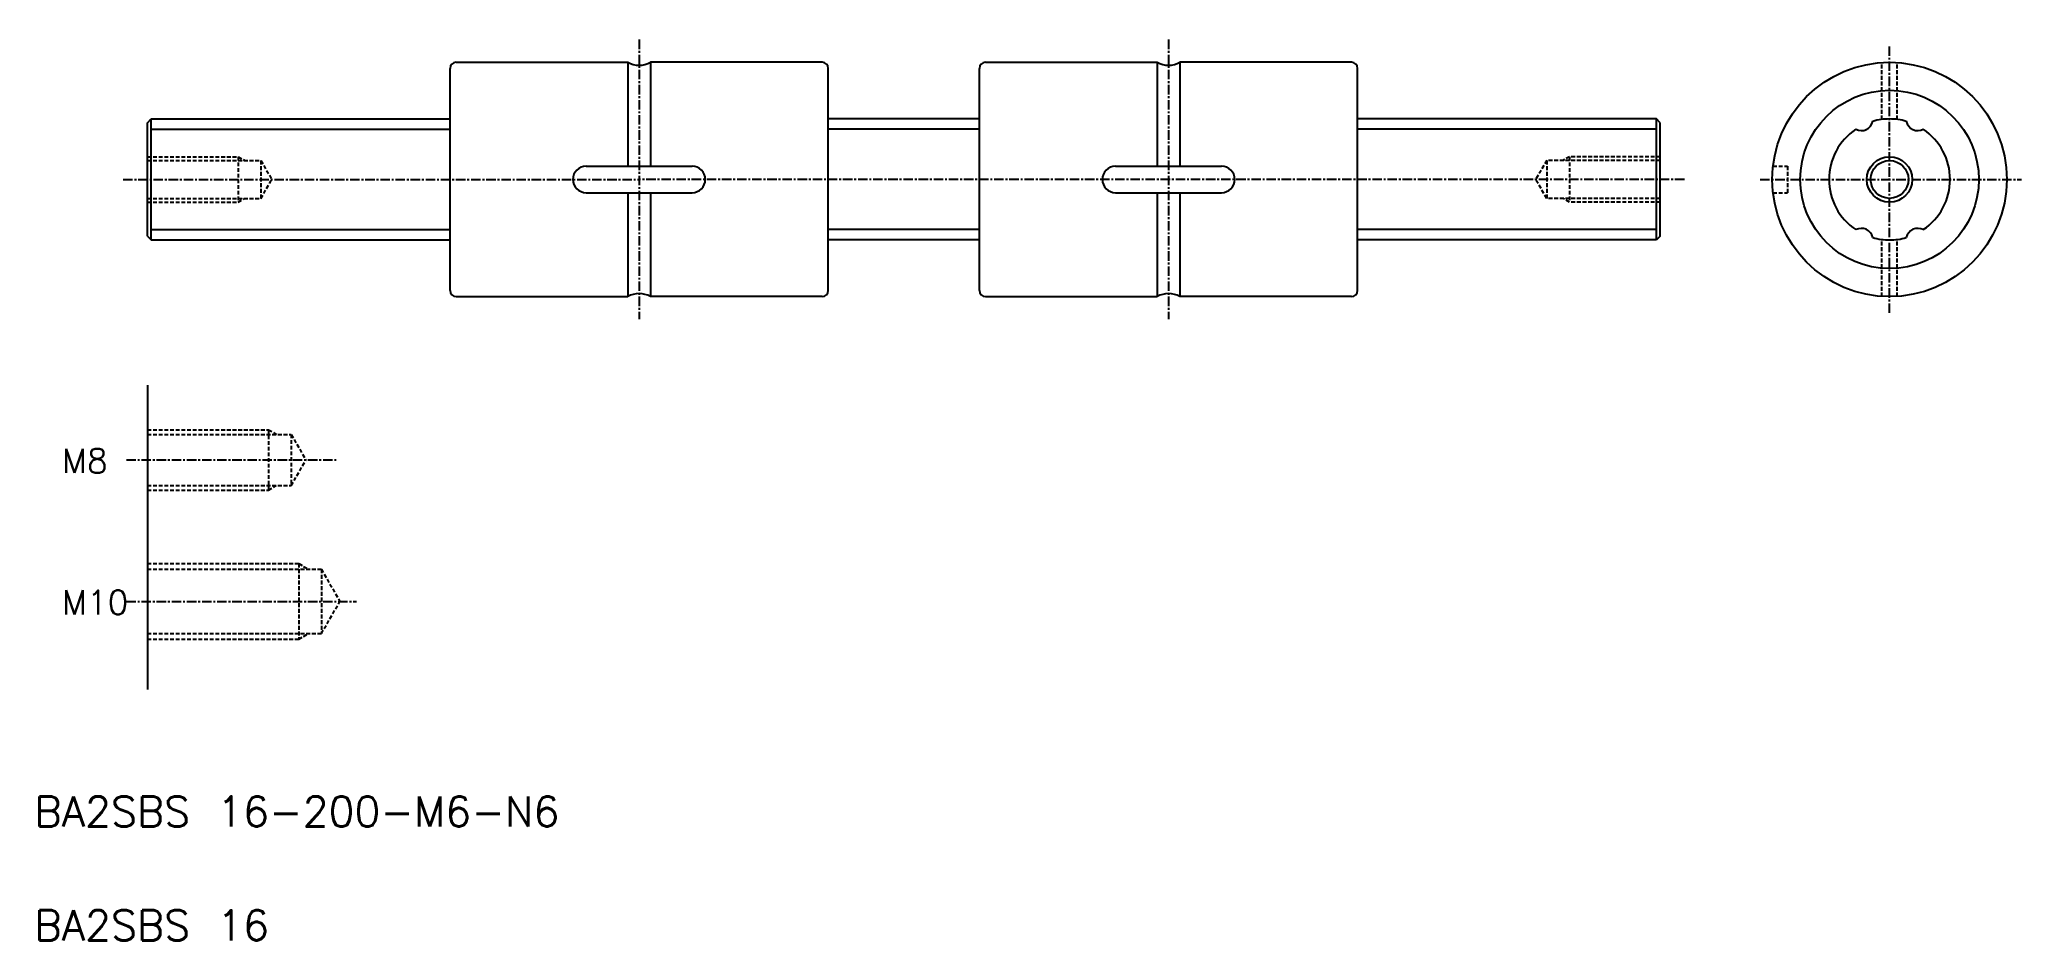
# Model space of a CAD drawing. Extents: x -37 to 225, y 906 to 1025.
import ezdxf

# ---------------------------------------------------------------- set-up
doc = ezdxf.new("R2010")
doc.units = 0
doc.linetypes.add('CENTER', pattern=[2, 1.25, -0.25, 0.25, -0.25])
doc.linetypes.add('DASHED', pattern=[0.75, 0.5, -0.25])
doc.layers.get('0').update_dxf_attribs({"linetype": 'CONTINUOUS'})
doc.layers.add('CENTER', color=1, linetype='CENTER')
doc.styles.get("Standard").update_dxf_attribs({"font": 'txt.shx', "bigfont": 'bigfont.shx'})

msp = doc.modelspace()

# ---------------------------------------------------------------- linework, layer by layer
at = {"color": 7, "linetype": 'CONTINUOUS'}
for p, q in [((17.2, 991.66), (17.2, 1021.06)), ((18, 1021.86), (40.7, 1021.86)), ((40.7, 1021.86), (40.7, 1008.13)), ((66.4, 1021.86), (43.7, 1021.86)), ((43.7, 1021.86), (43.7, 1008.14)), ((67.2, 991.66), (67.2, 1021.06)), ((87.2, 991.66), (87.2, 1021.06)), ((88, 1021.86), (110.7, 1021.86)), ((110.7, 1021.86), (110.7, 1008.13)), ((136.4, 1021.86), (113.7, 1021.86)), ((113.7, 1021.86), (113.7, 1008.14)), ((137.2, 991.66), (137.2, 1021.06)), ((-22.8, 1013.86), (-22.3, 1014.36)), ((-22.3, 1014.36), (17.2, 1014.36)), ((-22.3, 998.36), (-22.3, 1014.36)), ((87.2, 1014.36), (67.2, 1014.36)), ((176.7, 1014.36), (137.2, 1014.36)), ((176.7, 998.36), (176.7, 1014.36)), ((177.2, 1013.86), (176.7, 1014.36)), ((-22.8, 998.86), (-22.8, 1013.86)), ((-22.3, 1013), (17.2, 1013)), ((87.2, 1013), (67.2, 1013)), ((176.7, 1013), (137.2, 1013)), ((177.2, 998.86), (177.2, 1013.86)), ((33.45, 1006.36), (33.45, 1006.36)), ((35.2, 1008.11), (49.2, 1008.11)), ((103.45, 1006.36), (103.45, 1006.36)), ((105.2, 1008.11), (119.2, 1008.11)), ((35.2, 1004.61), (49.2, 1004.61)), ((40.7, 1004.63), (40.7, 990.86)), ((43.7, 1004.64), (43.7, 990.86)), ((105.2, 1004.61), (119.2, 1004.61)), ((110.7, 1004.63), (110.7, 990.86)), ((113.7, 1004.64), (113.7, 990.86)), ((-22.8, 998.86), (-22.3, 998.36)), ((-22.3, 999.72), (17.2, 999.72)), ((-22.3, 998.36), (17.11, 998.36)), ((87.2, 999.72), (67.2, 999.72)), ((87.2, 998.36), (67.28, 998.36)), ((176.7, 999.72), (137.2, 999.72)), ((176.7, 998.36), (137.2, 998.36)), ((177.2, 998.86), (176.7, 998.36)), ((18, 990.86), (40.7, 990.86)), ((66.4, 990.86), (43.7, 990.86)), ((88, 990.86), (110.7, 990.86)), ((136.4, 990.86), (113.7, 990.86)), ((-22.8, 979.14), (-22.8, 938.88))]:
    msp.add_line(p, q, dxfattribs=at)
at = {"color": 3, "linetype": 'DASHED'}
for p, q in [((206.53, 1014.3), (206.53, 1021.83)), ((208.53, 1014.3), (208.53, 1021.83)), ((-22.8, 1009.36), (-10.8, 1009.36)), ((-22.8, 1008.86), (-7.8, 1008.86)), ((-10.8, 1009.36), (-10.8, 1003.36)), ((-10.8, 1009.36), (-9.94, 1008.86)), ((-7.8, 1008.86), (-7.8, 1003.86)), ((-7.8, 1008.86), (-6.36, 1006.36)), ((162.2, 1008.86), (160.75, 1006.36)), ((162.2, 1008.86), (162.2, 1003.86)), ((177.2, 1008.86), (162.2, 1008.86)), ((165.2, 1009.36), (164.33, 1008.86)), ((165.2, 1009.36), (165.2, 1003.36)), ((177.2, 1009.36), (165.2, 1009.36)), ((-7.8, 1003.86), (-6.36, 1006.36)), ((162.2, 1003.86), (160.75, 1006.36)), ((192.13, 1008.11), (194.03, 1008.11)), ((194.03, 1008.11), (194.03, 1004.61)), ((-22.8, 1003.86), (-7.8, 1003.86)), ((-10.8, 1003.36), (-9.94, 1003.86)), ((177.2, 1003.86), (162.2, 1003.86)), ((165.2, 1003.36), (164.33, 1003.86)), ((192.13, 1004.61), (194.03, 1004.61)), ((-22.8, 1003.36), (-10.8, 1003.36)), ((177.2, 1003.36), (165.2, 1003.36)), ((206.53, 990.89), (206.53, 998.42)), ((208.53, 990.89), (208.53, 998.42)), ((-22.8, 973.25), (-6.8, 973.25)), ((-22.8, 972.62), (-3.8, 972.62)), ((-6.8, 973.25), (-6.8, 965.25)), ((-6.8, 973.25), (-5.72, 972.62)), ((-3.8, 972.62), (-1.85, 969.25)), ((-3.8, 972.62), (-3.8, 965.87)), ((-3.8, 965.87), (-1.85, 969.25)), ((-22.8, 965.87), (-3.8, 965.87)), ((-22.8, 965.25), (-6.8, 965.25)), ((-18.05, 965.87), (-18.05, 965.87)), ((-13.3, 965.87), (-13.3, 965.87)), ((-6.8, 965.25), (-5.72, 965.87)), ((-22.8, 955.54), (-2.8, 955.54)), ((-22.8, 954.79), (0.2, 954.79)), ((-2.8, 955.54), (-1.5, 954.79)), ((-2.8, 955.54), (-2.8, 945.54)), ((0.2, 954.79), (0.2, 946.29)), ((0.2, 954.79), (2.65, 950.54)), ((0.2, 946.29), (2.65, 950.54)), ((-22.8, 946.29), (0.2, 946.29)), ((-2.8, 945.54), (-1.5, 946.29)), ((-22.8, 945.54), (-2.8, 945.54))]:
    msp.add_line(p, q, dxfattribs=at)
at = {"color": 7, "linetype": 'CONTINUOUS'}
for radius in [11.8, 2.5]:
    msp.add_circle((207.53, 1006.36), radius, dxfattribs=at)
at = {"color": 3, "linetype": 'CONTINUOUS'}
msp.add_circle((207.53, 1006.36), 3, dxfattribs=at)
at = {"color": 7, "linetype": 'CONTINUOUS'}
for centre, radius, start, end in [((18, 1021.06), 0.8, 90, 180), ((42.2, 1024.46), 3, 240, 300), ((66.4, 1021.06), 0.8, 0, 90), ((88, 1021.06), 0.8, 90, 180), ((112.2, 1024.46), 3, 240, 300), ((136.4, 1021.06), 0.8, 0, 90), ((207.53, 1006.36), 15.5, 359.9999986335075, 359.9999949910431), ((203.63, 1014.5), 1.75, 298.3081, 345.163), ((207.53, 1006.36), 8, 89.9094, 106.0881), ((207.53, 1006.36), 8, 73.9119, 90.0906), ((211.44, 1014.5), 1.75, 194.837, 241.6919), ((207.53, 1006.36), 8, 123.9119, 180), ((203.82, 1014.58), 1.75, 244.837, 291.6919), ((211.25, 1014.58), 1.75, 248.3081, 295.163), ((207.53, 1006.36), 8, 360, 56.0881), ((35.2, 1006.36), 1.75, 90, 180), ((35.2, 1006.36), 1.75, 180, 270), ((49.2, 1006.36), 1.75, 0, 90), ((49.2, 1006.36), 1.75, 270, 0), ((105.2, 1006.36), 1.75, 90, 180), ((105.2, 1006.36), 1.75, 180, 270), ((119.2, 1006.36), 1.75, 0, 90), ((119.2, 1006.36), 1.75, 270, 0), ((207.53, 1006.36), 8, 180, 236.0881), ((207.53, 1006.36), 8, 303.9119, 360), ((203.82, 998.14), 1.75, 68.3081, 115.163), ((203.63, 998.23), 1.75, 14.837, 61.6919), ((207.53, 1006.36), 8, 253.9119, 270.0906), ((207.53, 1006.36), 8, 269.9094, 286.0881), ((211.44, 998.23), 1.75, 118.3081, 165.163), ((211.25, 998.14), 1.75, 64.837, 111.6919), ((18, 991.66), 0.8, 180, 270), ((42.2, 988.26), 3, 60, 120), ((66.4, 991.66), 0.8, 270, 0), ((88, 991.66), 0.8, 180, 270), ((112.2, 988.26), 3, 60, 120), ((136.4, 991.66), 0.8, 270, 0)]:
    msp.add_arc(centre, radius, start, end, dxfattribs=at)
msp.add_point((207.53, 1006.36), dxfattribs=at)
at = {"layer": 'CENTER', "color": 1, "linetype": 'CENTER'}
for p, q in [((42.2, 1024.86), (42.2, 987.86)), ((112.2, 1024.86), (112.2, 987.86)), ((207.53, 988.72), (207.53, 1024.01)), ((-26.01, 1006.36), (42.2, 1006.36)), ((180.4, 1006.36), (42.2, 1006.36)), ((190.42, 1006.36), (224.96, 1006.36)), ((-25.59, 969.25), (2.31, 969.25)), ((-25.59, 950.54), (4.82, 950.54))]:
    msp.add_line(p, q, dxfattribs=at)

# ---------------------------------------------------------------- texts
at = {"color": 7, "linetype": 'CONTINUOUS'}
for s, height, p in [('M8', 3.2, (-34.1, 967.53)), ('M10', 3.2, (-34.1, 948.81)), ('BA2SBS 16-200-M6-N6', 4, (-37.74, 920.74)), ('BA2SBS 16', 4, (-37.74, 905.69))]:
    msp.add_text(s, height=height, dxfattribs=at).set_placement(p)

doc.saveas('drawing.dxf')
